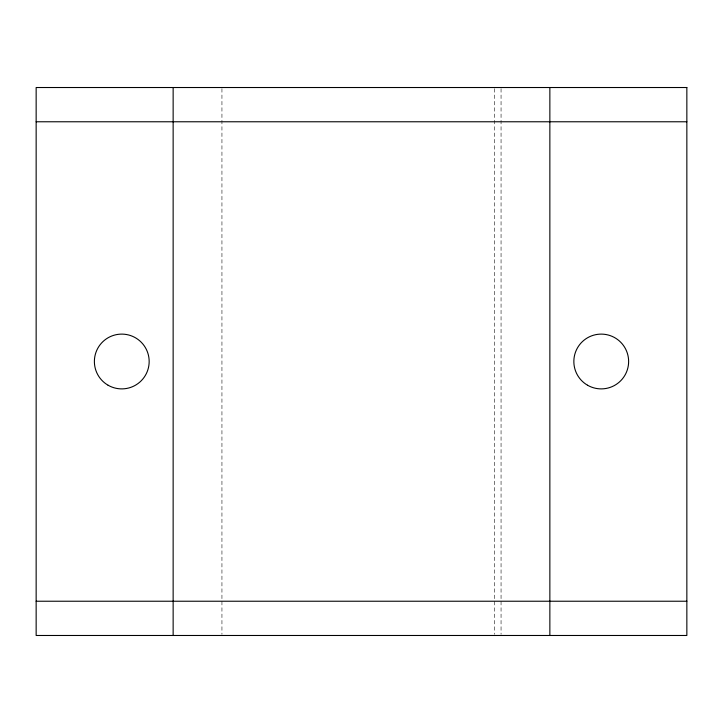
<?xml version="1.0" encoding="UTF-8"?>
<svg xmlns="http://www.w3.org/2000/svg" width="723" height="723" viewBox="0 0 723 723"><rect width="100%" height="100%" fill="white"/><g stroke="black" fill="none" stroke-linecap="round" stroke-linejoin="round"><path stroke-width="0.54" stroke-dasharray="3.62 2.71" d="M501.057 88.649L501.057 634.351M494.649 88.649L494.649 634.351M221.943 88.649L221.943 634.351"/><path stroke-width="1.08" d="M36.15 121.771L686.85 121.771M36.15 601.229L686.85 601.229M549.86 87.519L549.86 635.481M173.14 87.519L173.14 635.481M686.85 87.519L36.15 87.519L36.15 635.481L686.85 635.481L686.85 87.519M587.537 385.223A27.402 27.402 0 0 0 628.63 361.5A27.402 27.402 0 0 0 587.537 337.777A27.402 27.402 0 0 0 587.537 385.223M108.07 385.223A27.402 27.402 0 0 0 149.164 361.5A27.402 27.402 0 0 0 108.07 337.777A27.402 27.402 0 0 0 108.07 385.223"/></g></svg>
